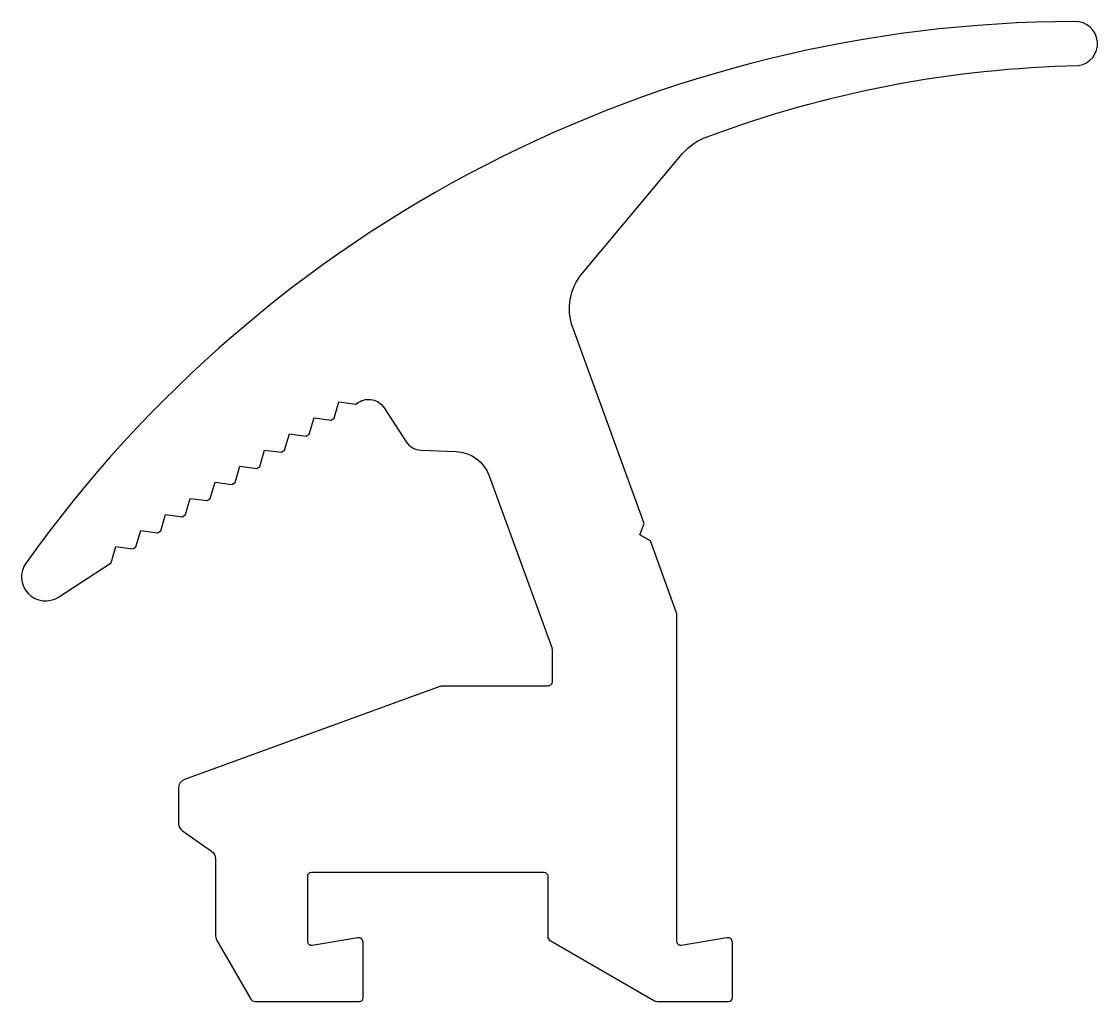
# Model space of a CAD drawing. Extents: x 807.8 to 866.1, y 1043.5 to 1096.6.
import ezdxf

# ---------------------------------------------------------------- set-up
doc = ezdxf.new("R2010")
doc.units = 0
doc.layers.get('0').update_dxf_attribs({"linetype": 'CONTINUOUS'})

msp = doc.modelspace()

# ---------------------------------------------------------------- linework, layer by layer
msp.add_lwpolyline([(812.682, 1067.298), (812.943, 1068.182), (813.857, 1068.06), (814.024, 1068.169), (814.285, 1069.054), (815.198, 1068.932), (815.366, 1069.04), (815.626, 1069.925), (816.54, 1069.803), (816.708, 1069.912), (816.968, 1070.796), (817.882, 1070.674), (818.05, 1070.783), (818.31, 1071.668), (819.224, 1071.546), (819.392, 1071.655), (819.652, 1072.539), (820.566, 1072.417), (820.734, 1072.526), (820.994, 1073.411), (821.908, 1073.289), (822.076, 1073.398), (822.336, 1074.282), (823.25, 1074.16), (823.417, 1074.269), (823.678, 1075.153), (824.592, 1075.032), (824.759, 1075.14), (825.02, 1076.025), (825.933, 1075.903), (826.079, 1075.997, -0.414214), (827.462, 1075.703), (828.66, 1073.858, 0.244698), (829.464, 1073.404), (831.347, 1073.338, -0.305731), (833.156, 1072.023), (836.546, 1062.709, -0.087489), (836.576, 1062.538), (836.576, 1060.876, -0.414214), (836.326, 1060.626), (830.665, 1060.626, 0.087489), (830.494, 1060.596), (816.658, 1055.56, 0.315299), (816.329, 1055.09), (816.329, 1053.201, 0.244698), (816.542, 1052.791), (818.116, 1051.689, -0.244698), (818.329, 1051.28), (818.329, 1047.138, 0.131652), (818.396, 1046.888), (820.257, 1043.665, 0.267949), (820.473, 1043.54), (826.129, 1043.54, 0.414214), (826.329, 1043.74), (826.329, 1046.745, 0.463455), (826.038, 1046.992), (823.562, 1046.579, -0.463455), (823.329, 1046.776), (823.329, 1050.34, -0.414214), (823.529, 1050.54), (836.129, 1050.54, -0.414214), (836.329, 1050.34), (836.329, 1047.056, 0.267949), (836.454, 1046.84), (842.111, 1043.574, 0.131653), (842.236, 1043.54), (846.129, 1043.54, 0.414214), (846.329, 1043.74), (846.329, 1046.745, 0.463455), (846.038, 1046.992), (843.562, 1046.579, -0.463455), (843.329, 1046.776), (843.329, 1064.54), (841.893, 1068.487), (841.327, 1068.813), (841.551, 1069.426), (837.686, 1080.045, -0.267949), (838.207, 1082.999), (843.635, 1089.468, -0.136456), (844.96, 1090.378, -0.084763), (865.085, 1094.24, 0.938029), (864.878, 1096.626, 0.241751), (808.078, 1067.305, 0.832096), (809.837, 1065.45)], format="xyb", close=True)

doc.saveas('drawing.dxf')
